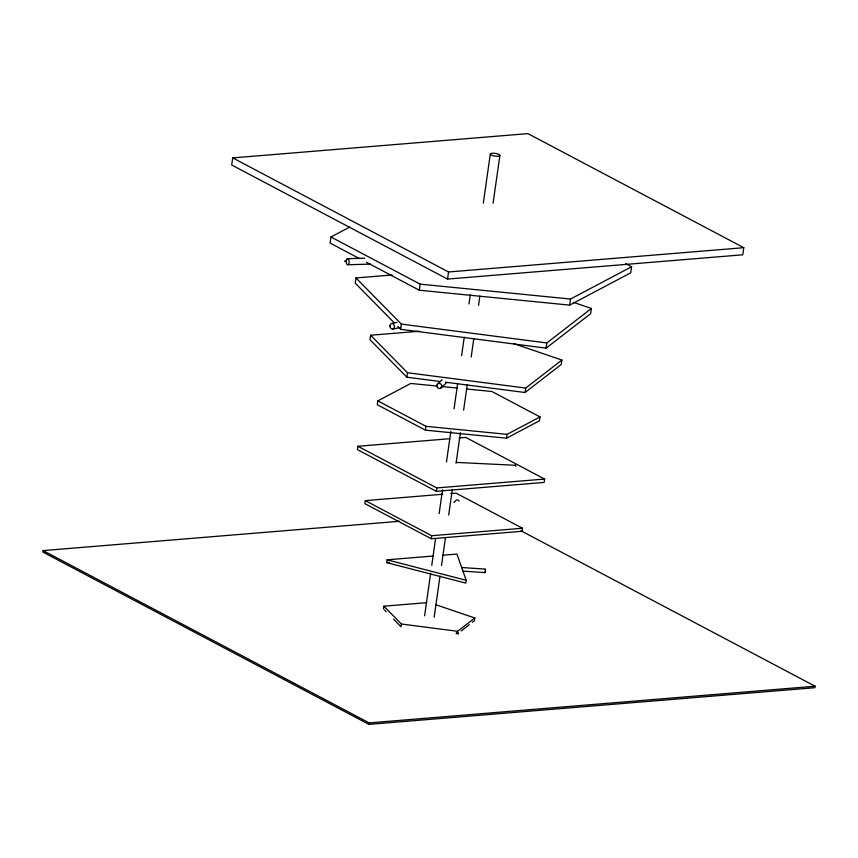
<?xml version="1.0" encoding="UTF-8"?>
<svg xmlns="http://www.w3.org/2000/svg" width="858" height="858" viewBox="0 0 858 858"><rect width="100%" height="100%" fill="white"/><g stroke="black" fill="none" stroke-linecap="round" stroke-linejoin="round"><path stroke-width="1.29" d="M399.603 521.267L43.104 550.6L42.9 552.069L368.94 724.377L814.896 687.698L815.1 686.228L520.956 530.77M232.722 157.904L231.714 165.004L447.554 279.075L742.771 254.794L743.779 247.694L527.938 133.623L232.722 157.904L448.562 271.975L743.779 247.694M349.742 227.048L330.941 236.98L330.083 243.061L359.438 258.58M392.009 274.978L355.973 277.949L355.233 283.151L394.133 322.705M419.659 331.209L370.624 335.242L369.991 339.693L406.853 377.198L440.057 381.499M449.796 438.706L357.915 446.267L357.443 449.624L436.293 491.302L544.144 482.432L544.626 479.064L465.765 437.398L459.116 437.945M437.365 386.1L410.778 383.462L377.82 400.879L377.273 404.719L425.418 430.158L506.52 438.191L539.478 420.774L540.025 416.934L491.881 391.495L466.613 388.996M442.76 494.251L365.294 500.622L364.864 503.646L431.263 538.738L522.082 531.274L522.511 528.249L456.113 493.157L450.772 493.597M573.637 302.413L591.398 308.462L590.658 313.663L546.117 348.155L400.611 329.3L401.351 324.099L355.973 277.949M406.853 377.198L407.486 372.737L370.624 335.242M625.729 263.653L631.595 266.752L630.727 272.833L569.648 305.116L419.315 290.229L420.184 284.148L330.941 236.98M442.428 555.265L456.917 554.064L466.205 580.298L465.808 583.118L386.711 562.634L387.108 559.813L433.204 556.016M383.483 608.944L383.88 606.198L426.576 602.681M368.94 724.377L369.154 722.908L43.104 550.6M425.418 430.158L425.965 426.319L377.82 400.879M447.554 279.075L448.562 271.975M383.88 606.198L401.405 624.023L401.008 626.769L393.629 619.272M436.293 491.302L436.776 487.934L357.915 446.267M431.263 538.738L431.692 535.714L365.294 500.622M424.592 615.797L430.641 573.337M431.767 565.379L435.542 538.845M439.135 513.631L442.535 489.746M446.503 461.883L450.836 431.37M454.054 408.805L457.636 383.601M461.604 355.738L464.253 337.162M468.972 303.989L470.291 294.702M483.322 203.153L490.304 154.054M434.159 617.192L440.015 576.05M441.527 565.443L445.495 537.58M448.702 515.025L452.295 489.811M456.07 463.277L460.414 432.754M463.62 410.199L467.213 384.985M471.171 357.121L473.82 338.545M478.539 305.384L479.858 296.096M493.082 203.217L499.882 155.448A4.837 1.384 8.1 0 0 492.91 153.228A4.837 1.384 8.1 0 0 492.492 155.577A4.837 1.384 8.1 0 0 499.882 155.448M457.217 634.062L457.614 631.306L474.817 617.985L435.574 604.622M474.817 617.985L474.431 620.731L472.404 622.307M506.52 438.191L507.067 434.352L540.025 416.934M445.377 382.185L525.075 392.514L525.707 388.063L561.893 360.038L513.974 343.715M546.117 348.155L546.857 342.953L591.398 308.462M569.648 305.116L570.516 299.034L631.595 266.752M561.893 360.038L561.261 364.489L525.075 392.514M485.06 569.262L485.574 570.377L485.006 572.608L462.612 571.085M453.989 502.509L455.834 500.6A1.973 1.855 44.1 0 1 459.094 501.136M437.408 384.159L442.117 379.729M441.076 387.891A2.617 2.445 46.8 0 0 440.025 383.558A2.617 2.445 46.8 0 0 436.861 386.379A2.617 2.445 46.8 0 0 441.076 387.891L446.728 382.582M461.272 630.92L469.369 624.656M391.698 323.498L396.922 322.415M392.771 329.064A2.831 2.134 78.3 0 0 393.79 324.56A2.831 2.134 78.3 0 0 390.154 325.214A2.831 2.134 78.3 0 0 392.771 329.064L400.6 327.445M436.776 487.934L544.626 479.064M431.692 535.714L522.511 528.249M386.711 562.634L389.35 562.419M369.154 722.908L815.1 686.228M347.458 258.676L364.714 258.194M347.908 264.747L370.474 264.103M456.381 462.408L515.497 465.283M461.54 567.492L485.306 569.101M420.184 284.148L570.516 299.034M441.355 386.497L457.314 388.073M425.965 426.319L507.067 434.352M401.351 324.099L546.857 342.953M407.486 372.737L525.707 388.063M401.405 624.023L457.614 631.306M387.108 559.813L466.205 580.298M366.484 262.301L419.315 290.229M485.006 572.608L484.738 571.889M397.833 326.469L400.611 329.3M384.405 609.888L386.25 611.765M456.134 633.633A1.544 1.158 -62.1 0 1 458.462 633.955M515.122 465.476A2.188 0.654 -87.2 0 1 515.915 466.291M437.365 386.186A2.617 0.751 8.1 0 1 436.819 385.414M390.401 326.662A2.831 0.815 8.1 0 1 390.111 325.472M344.68 261.411A3.057 0.869 8.1 0 1 346.235 260.746M346.493 259.738A3.057 1.501 88.4 0 0 347.479 264.714A3.057 1.501 88.4 0 0 349.077 260.671A3.057 1.501 88.4 0 0 346.493 259.738"/></g></svg>
